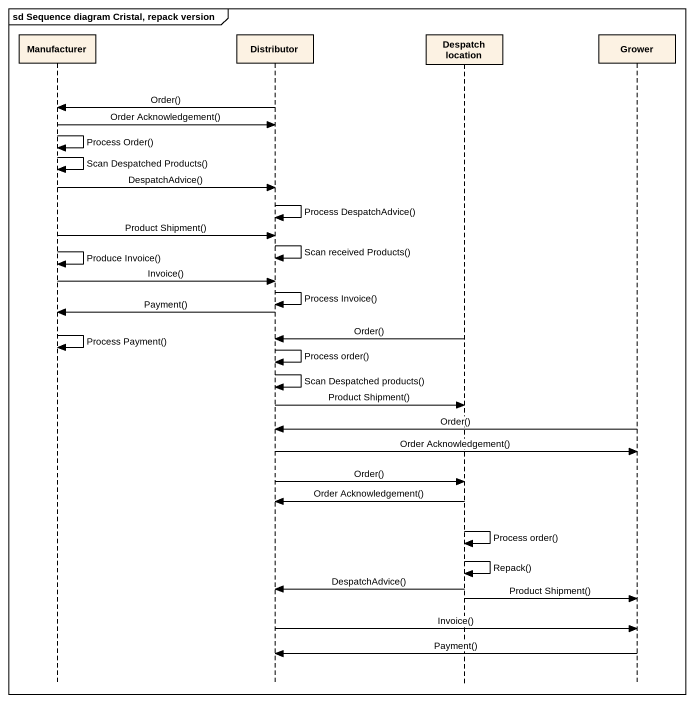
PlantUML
@startuml
mainframe sd Sequence diagram Cristal, repack version
hide footbox
participant Manufacturer
participant Distributor
participant "Despatch location" as Despatch_location
participant Grower

Distributor -> Manufacturer : Order()
Manufacturer -> Distributor : Order Acknowledgement()
Manufacturer -> Manufacturer : Process Order()
Manufacturer -> Manufacturer : Scan Despatched Products()
Manufacturer -> Distributor : DespatchAdvice()
Distributor -> Distributor : Process DespatchAdvice()
Manufacturer -> Distributor : Product Shipment()
Distributor -> Distributor : Scan received Products()
Manufacturer -> Manufacturer : Produce Invoice()
Manufacturer -> Distributor : Invoice()
Distributor -> Distributor : Process Invoice()
Distributor -> Manufacturer : Payment()
Manufacturer -> Manufacturer : Process Payment()
Despatch_location -> Distributor : Order()
Distributor -> Distributor : Process order()
Distributor -> Distributor : Scan Despatched products()
Distributor -> Despatch_location : Product Shipment()
Grower -> Distributor : Order()
Distributor -> Grower : Order Acknowledgement()
Distributor -> Despatch_location : Order()
Despatch_location -> Distributor : Order Acknowledgement()
Despatch_location -> Despatch_location : Process order()
Despatch_location -> Despatch_location : Repack()
Despatch_location -> Distributor : DespatchAdvice()
Despatch_location -> Grower : Product Shipment()
Distributor -> Grower : Invoice()
Grower -> Distributor : Payment()
@enduml
